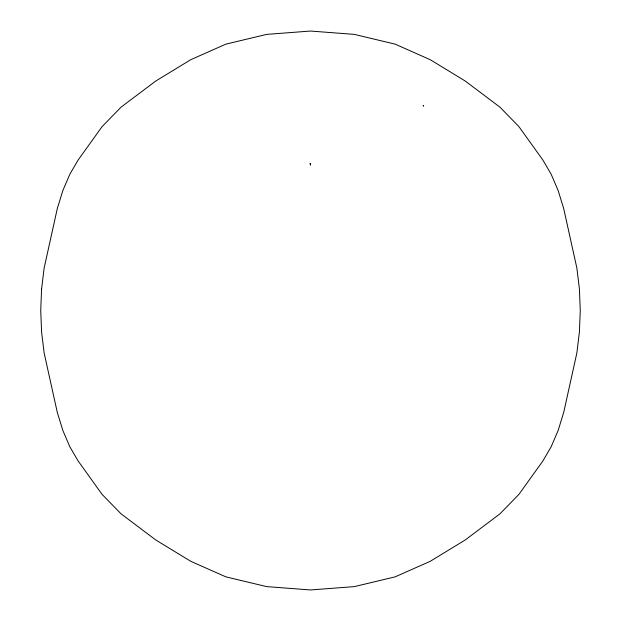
<?xml version="1.0" encoding="UTF-8"?>
<svg xmlns="http://www.w3.org/2000/svg" width="621" height="621" viewBox="0 0 621 621"><rect width="100%" height="100%" fill="white"/><g stroke="black" fill="none" stroke-linecap="round" stroke-linejoin="round"><path stroke-width="0.93" d="M41.584 289.037L40.73 310.5L41.584 331.963L44.145 353L57.287 412.375L62.861 430.485L69.839 446.771L78.091 460.922L102.123 494.425L121.064 513.854L155.824 540.006L190.802 561.322L225.865 576.855L266.688 586.62L310.5 589.95L354.312 586.62L395.135 576.855L430.198 561.322L465.176 540.006L499.936 513.854L518.877 494.425L542.909 460.922L551.161 446.771L558.139 430.485L563.713 412.375L576.855 353L579.416 331.963L580.27 310.5L579.416 289.037L576.855 268L563.713 208.625L558.139 190.515L551.161 174.229L542.909 160.078L518.877 126.575L499.936 107.146L465.176 80.994L430.198 59.678L395.135 44.145L354.312 34.38L310.5 31.05L266.688 34.38L225.865 44.145L190.802 59.678L155.824 80.994L121.064 107.146L102.123 126.575L78.091 160.078L69.839 174.229L62.861 190.515L57.287 208.625L44.145 268L41.584 289.037M423.669 105.935L423.188 105.71L423.669 105.935M310.174 163.447L310.5 164.938L310.174 163.447"/></g></svg>
